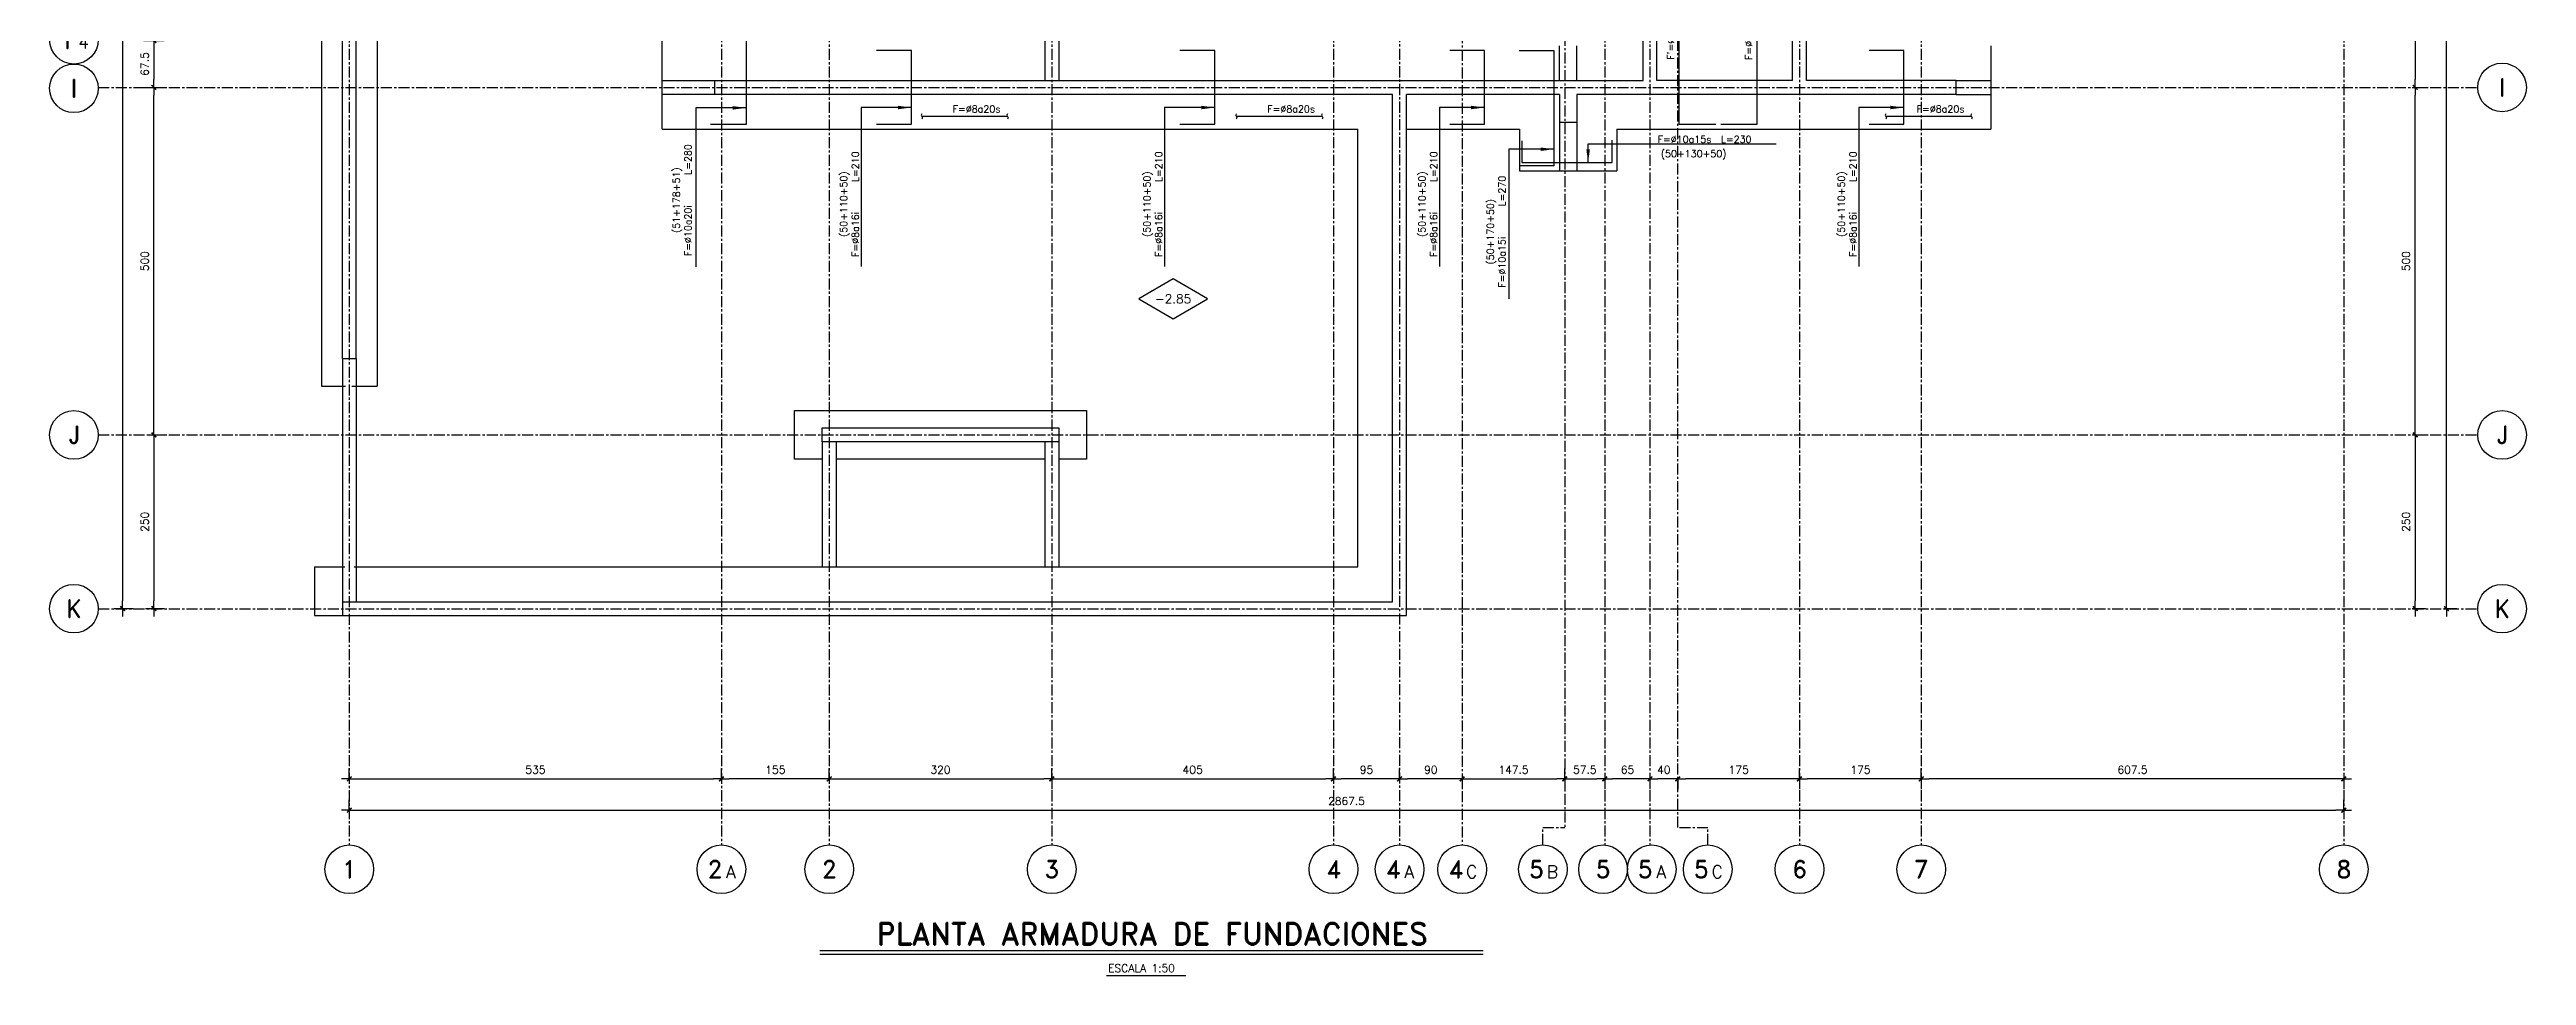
# Model space of a CAD drawing. Header units: millimetres. Extents: x -656631 to -653069, y 92820 to 96737.
# Drawn here: x -656631 to -653070, y 92820 to 94152 of the extents above; entities that cross this region are included whole.
import ezdxf
from ezdxf.enums import TextEntityAlignment as Align

# ---------------------------------------------------------------- set-up
doc = ezdxf.new("R2010")
doc.units = ezdxf.units.MM
doc.header["$LTSCALE"] = 0.5
doc.linetypes.add('CENTER', pattern=[50.8, 31.75, -6.35, 6.35, -6.35])
for name, color, linetype in [('A-LINEA 015', 6, 'Continuous'), ('CONTORNOS', 3, 'Continuous'), ('COTAS', 5, 'Continuous'), ('EJES', 1, 'CENTER'), ('fe', 7, 'Continuous'), ('FUNDACIONES', 3, 'Continuous'), ('MUROS', 3, 'Continuous'), ('NIVELES', 3, 'Continuous'), ('TEXTOS-SM', 3, 'Continuous'), ('TEXTOS1', 9, 'Continuous'), ('textos2', 2, 'Continuous'), ('VIGAS', 3, 'Continuous')]:
    doc.layers.add(name, color=color, linetype=linetype)
doc.styles.add('ROMAND', font='romand')
doc.styles.add('ROMANS', font='romans')
doc.styles.add('ROMANS0', font='romans.shx')
doc.styles.add('SIETE50', font='ROMAND.SHX', dxfattribs={"height": 31.5})
doc.dimstyles.new('ING-50', dxfattribs={"dimscale": 5, "dimtxt": 2.25, "dimasz": 2.25, "dimexe": 3, "dimexo": 0, "dimgap": 1.5, "dimtad": 1, "dimdec": 1, "dimzin": 12, "dimdsep": 46, "dimtxsty": 'ROMANS', "dimblk1": 'TICK1', "dimblk2": 'TICK1', "dimsah": 1, "dimcen": 0.09, "dimclrd": 2, "dimclre": 1, "dimclrt": 3, "dimadec": 1, "dimazin": 3, "dimtfac": 1, "dimtdec": 1, "dimtix": 1, "dimtmove": 2, "dimatfit": 3, "dimfxl": 3, "dimtolj": 1, "dimtzin": 12, "dimarcsym": 0})

# ---------------------------------------------------------------- blocks, each defined once
blk = doc.blocks.new('NIVEL')
at = {"layer": 'NIVELES', "color": 3, "linetype": 'Continuous'}
blk.add_lwpolyline([(-48.8, 12.3), (0.5, -16.4), (49.7, 12.3), (0.5, 41)], close=True, dxfattribs=at)
at = {"layer": 'NIVELES', "color": 3, "linetype": 'Continuous', "style": 'ROMANS'}
blk.add_attdef('%%P00.00', text='', height=12.7, dxfattribs=at).set_placement((0.4, 6), align=Align.CENTER)
blk = doc.blocks.new('EJE-1')
at = {"color": 3, "linetype": 'Continuous'}
blk.add_circle((0, 0), 35, dxfattribs=at)
at = {"color": 5, "linetype": 'Continuous', "style": 'ROMAND'}
blk.add_attdef('0', text='', height=25, dxfattribs=at).set_placement((0.2, 0), align=Align.MIDDLE)
blk = doc.blocks.new('eje-3')
at = {"color": 3, "linetype": 'Continuous'}
blk.add_circle((0, 0), 35, dxfattribs=at)
at = {"color": 5, "linetype": 'Continuous', "style": 'ROMAND'}
for height, p in [(25, (-9.2, 0)), (18, (13.7, -3.6))]:
    blk.add_attdef('0', text='', height=height, dxfattribs=at).set_placement(p, align=Align.MIDDLE)
blk = doc.blocks.new('TICK1')
at = {"color": 2}
for points in [[(0, 0), (-1, 0)], [(0, 0), (1, 0)]]:
    blk.add_lwpolyline(points, dxfattribs=at)
at = {"color": 2, "const_width": 0.2}
blk.add_lwpolyline([(-0.3, -0.3), (0.3, 0.3)], dxfattribs=at)
blk = doc.blocks.new('*D23')
at = {"layer": 'COTAS', "color": 1, "lineweight": -2}
for p, q in [((-653234, 94447.5), (-653214.5, 94447.5)), ((-653234, 94097.5), (-653214.5, 94097.5))]:
    blk.add_line(p, q, dxfattribs=at)
at = {"layer": 'COTAS', "color": 2, "lineweight": -2}
blk.add_line((-653229.5, 94436.2), (-653229.5, 94108.7), dxfattribs=at)
at = {"layer": 'Defpoints', "color": 0}
for p in [(-653234, 94447.5), (-653234, 94097.5), (-653229.5, 94097.5)]:
    blk.add_point(p, dxfattribs=at)
at = {"layer": 'COTAS', "color": 2, "lineweight": -2, "xscale": 11.25, "yscale": 11.25, "zscale": 11.25}
for p, rotation in [((-653229.5, 94447.5), 90), ((-653229.5, 94097.5), 270)]:
    blk.add_blockref('TICK1', p, dxfattribs=dict(at, rotation=rotation))
at = {"layer": 'COTAS', "color": 3, "insert": (-653242.7, 94272.5), "char_height": 11.25, "attachment_point": 5, "rotation": 90, "style": 'ROMANS'}
blk.add_mtext('\\A1;350', dxfattribs=at)
blk = doc.blocks.new('*D24')
at = {"layer": 'COTAS', "color": 1, "lineweight": -2}
for p, q in [((-653234, 94097.5), (-653214.5, 94097.5)), ((-653234, 93597.5), (-653214.5, 93597.5))]:
    blk.add_line(p, q, dxfattribs=at)
at = {"layer": 'COTAS', "color": 2, "lineweight": -2}
blk.add_line((-653229.5, 93608.7), (-653229.5, 94086.2), dxfattribs=at)
at = {"layer": 'Defpoints', "color": 0}
for p in [(-653234, 94097.5), (-653229.5, 94097.5), (-653234, 93597.5)]:
    blk.add_point(p, dxfattribs=at)
at = {"layer": 'COTAS', "color": 2, "lineweight": -2, "xscale": 11.25, "yscale": 11.25, "zscale": 11.25}
for p, rotation in [((-653229.5, 94097.5), 90), ((-653229.5, 93597.5), 270)]:
    blk.add_blockref('TICK1', p, dxfattribs=dict(at, rotation=rotation))
at = {"layer": 'COTAS', "color": 3, "insert": (-653242.7, 93847.5), "char_height": 11.25, "attachment_point": 5, "rotation": 90, "style": 'ROMANS'}
blk.add_mtext('\\A1;500', dxfattribs=at)
blk = doc.blocks.new('*D25')
at = {"layer": 'COTAS', "color": 1, "lineweight": -2}
for p, q in [((-653189, 96327.5), (-653169.5, 96327.5)), ((-653189, 93347.5), (-653169.5, 93347.5))]:
    blk.add_line(p, q, dxfattribs=at)
at = {"layer": 'COTAS', "color": 2, "lineweight": -2}
blk.add_line((-653184.5, 93358.7), (-653184.5, 96316.2), dxfattribs=at)
at = {"layer": 'Defpoints', "color": 0}
for p in [(-653189, 96327.5), (-653184.5, 96327.5), (-653189, 93347.5)]:
    blk.add_point(p, dxfattribs=at)
at = {"layer": 'COTAS', "color": 2, "lineweight": -2, "xscale": 11.25, "yscale": 11.25, "zscale": 11.25}
for p, rotation in [((-653184.5, 96327.5), 90), ((-653184.5, 93347.5), 270)]:
    blk.add_blockref('TICK1', p, dxfattribs=dict(at, rotation=rotation))
at = {"layer": 'COTAS', "color": 3, "insert": (-653197.7, 94837.5), "char_height": 11.25, "attachment_point": 5, "rotation": 90, "style": 'ROMANS'}
blk.add_mtext('\\A1;2980', dxfattribs=at)
blk = doc.blocks.new('*D26')
at = {"layer": 'COTAS', "color": 1, "lineweight": -2}
for p, q in [((-653234, 93597.5), (-653214.5, 93597.5)), ((-653234, 93347.5), (-653214.5, 93347.5))]:
    blk.add_line(p, q, dxfattribs=at)
at = {"layer": 'COTAS', "color": 2, "lineweight": -2}
blk.add_line((-653229.5, 93586.2), (-653229.5, 93358.7), dxfattribs=at)
at = {"layer": 'Defpoints', "color": 0}
for p in [(-653234, 93597.5), (-653234, 93347.5), (-653229.5, 93347.5)]:
    blk.add_point(p, dxfattribs=at)
at = {"layer": 'COTAS', "color": 2, "lineweight": -2, "xscale": 11.25, "yscale": 11.25, "zscale": 11.25}
for p, rotation in [((-653229.5, 93597.5), 90), ((-653229.5, 93347.5), 270)]:
    blk.add_blockref('TICK1', p, dxfattribs=dict(at, rotation=rotation))
at = {"layer": 'COTAS', "color": 3, "insert": (-653242.7, 93472.5), "char_height": 11.25, "attachment_point": 5, "rotation": 90, "style": 'ROMANS'}
blk.add_mtext('\\A1;250', dxfattribs=at)
blk = doc.blocks.new('*D27')
at = {"layer": 'COTAS', "color": 1, "lineweight": -2}
for p, q in [((-656199.7, 93102.5), (-656199.7, 93117.5)), ((-655664.7, 93102.5), (-655664.7, 93117.5))]:
    blk.add_line(p, q, dxfattribs=at)
at = {"layer": 'COTAS', "color": 2, "lineweight": -2}
blk.add_line((-656188.5, 93102.5), (-655676, 93102.5), dxfattribs=at)
at = {"layer": 'Defpoints', "color": 0}
for p in [(-656199.7, 93102.5), (-655664.7, 93102.5), (-655664.7, 93102.5)]:
    blk.add_point(p, dxfattribs=at)
at = {"layer": 'COTAS', "color": 2, "lineweight": -2, "xscale": 11.25, "yscale": 11.25, "zscale": 11.25, "rotation": 180}
blk.add_blockref('TICK1', (-656199.7, 93102.5), dxfattribs=at)
at = {"layer": 'COTAS', "color": 2, "lineweight": -2, "xscale": 11.25, "yscale": 11.25, "zscale": 11.25}
blk.add_blockref('TICK1', (-655664.7, 93102.5), dxfattribs=at)
at = {"layer": 'COTAS', "color": 3, "insert": (-655932.2, 93115.6), "char_height": 11.25, "attachment_point": 5, "style": 'ROMANS'}
blk.add_mtext('\\A1;535', dxfattribs=at)
blk = doc.blocks.new('*D28')
at = {"layer": 'COTAS', "color": 1, "lineweight": -2}
for p, q in [((-655664.7, 93102.5), (-655664.7, 93117.5)), ((-655509.7, 93102.5), (-655509.7, 93117.5))]:
    blk.add_line(p, q, dxfattribs=at)
at = {"layer": 'COTAS', "color": 2, "lineweight": -2}
blk.add_line((-655521, 93102.5), (-655653.5, 93102.5), dxfattribs=at)
at = {"layer": 'Defpoints', "color": 0}
for p in [(-655664.7, 93102.5), (-655664.7, 93102.5), (-655509.7, 93102.5)]:
    blk.add_point(p, dxfattribs=at)
at = {"layer": 'COTAS', "color": 2, "lineweight": -2, "xscale": 11.25, "yscale": 11.25, "zscale": 11.25, "rotation": 180}
blk.add_blockref('TICK1', (-655664.7, 93102.5), dxfattribs=at)
at = {"layer": 'COTAS', "color": 2, "lineweight": -2, "xscale": 11.25, "yscale": 11.25, "zscale": 11.25}
blk.add_blockref('TICK1', (-655509.7, 93102.5), dxfattribs=at)
at = {"layer": 'COTAS', "color": 3, "insert": (-655587.2, 93115.6), "char_height": 11.25, "attachment_point": 5, "style": 'ROMANS'}
blk.add_mtext('\\A1;155', dxfattribs=at)
blk = doc.blocks.new('*D29')
at = {"layer": 'COTAS', "color": 1, "lineweight": -2}
for p, q in [((-655189.7, 93102.5), (-655189.7, 93117.5)), ((-654784.7, 93102.5), (-654784.7, 93117.5))]:
    blk.add_line(p, q, dxfattribs=at)
at = {"layer": 'COTAS', "color": 2, "lineweight": -2}
blk.add_line((-655178.5, 93102.5), (-654796, 93102.5), dxfattribs=at)
at = {"layer": 'Defpoints', "color": 0}
for p in [(-655189.7, 93102.5), (-654784.7, 93102.5), (-654784.7, 93102.5)]:
    blk.add_point(p, dxfattribs=at)
at = {"layer": 'COTAS', "color": 2, "lineweight": -2, "xscale": 11.25, "yscale": 11.25, "zscale": 11.25, "rotation": 180}
blk.add_blockref('TICK1', (-655189.7, 93102.5), dxfattribs=at)
at = {"layer": 'COTAS', "color": 2, "lineweight": -2, "xscale": 11.25, "yscale": 11.25, "zscale": 11.25}
blk.add_blockref('TICK1', (-654784.7, 93102.5), dxfattribs=at)
at = {"layer": 'COTAS', "color": 3, "insert": (-654987.2, 93115.6), "char_height": 11.25, "attachment_point": 5, "style": 'ROMANS'}
blk.add_mtext('\\A1;405', dxfattribs=at)
blk = doc.blocks.new('*D30')
at = {"layer": 'COTAS', "color": 1, "lineweight": -2}
for p, q in [((-654784.7, 93102.5), (-654784.7, 93117.5)), ((-654689.7, 93102.5), (-654689.7, 93117.5))]:
    blk.add_line(p, q, dxfattribs=at)
at = {"layer": 'COTAS', "color": 2, "lineweight": -2}
blk.add_line((-654701, 93102.5), (-654773.5, 93102.5), dxfattribs=at)
at = {"layer": 'Defpoints', "color": 0}
for p in [(-654784.7, 93102.5), (-654784.7, 93102.5), (-654689.7, 93102.5)]:
    blk.add_point(p, dxfattribs=at)
at = {"layer": 'COTAS', "color": 2, "lineweight": -2, "xscale": 11.25, "yscale": 11.25, "zscale": 11.25, "rotation": 180}
blk.add_blockref('TICK1', (-654784.7, 93102.5), dxfattribs=at)
at = {"layer": 'COTAS', "color": 2, "lineweight": -2, "xscale": 11.25, "yscale": 11.25, "zscale": 11.25}
blk.add_blockref('TICK1', (-654689.7, 93102.5), dxfattribs=at)
at = {"layer": 'COTAS', "color": 3, "insert": (-654737.2, 93115.6), "char_height": 11.25, "attachment_point": 5, "style": 'ROMANS'}
blk.add_mtext('\\A1;95', dxfattribs=at)
blk = doc.blocks.new('*D31')
at = {"layer": 'COTAS', "color": 1, "lineweight": -2}
for p, q in [((-654452.2, 93102.5), (-654452.2, 93087.5)), ((-654394.7, 93102.5), (-654394.7, 93087.5))]:
    blk.add_line(p, q, dxfattribs=at)
at = {"layer": 'COTAS', "color": 2, "lineweight": -2}
blk.add_line((-654441, 93102.5), (-654406, 93102.5), dxfattribs=at)
at = {"layer": 'Defpoints', "color": 0}
for p in [(-654452.2, 93102.5), (-654394.7, 93102.5), (-654394.7, 93102.5)]:
    blk.add_point(p, dxfattribs=at)
at = {"layer": 'COTAS', "color": 2, "lineweight": -2, "xscale": 11.25, "yscale": 11.25, "zscale": 11.25, "rotation": 180}
blk.add_blockref('TICK1', (-654452.2, 93102.5), dxfattribs=at)
at = {"layer": 'COTAS', "color": 2, "lineweight": -2, "xscale": 11.25, "yscale": 11.25, "zscale": 11.25}
blk.add_blockref('TICK1', (-654394.7, 93102.5), dxfattribs=at)
at = {"layer": 'COTAS', "color": 3, "insert": (-654423.5, 93115.6), "char_height": 11.25, "attachment_point": 5, "style": 'ROMANS'}
blk.add_mtext('\\A1;57.5', dxfattribs=at)
blk = doc.blocks.new('*D32')
at = {"layer": 'COTAS', "color": 1, "lineweight": -2}
for p, q in [((-654394.7, 93102.5), (-654394.7, 93087.5)), ((-654329.7, 93102.5), (-654329.7, 93087.5))]:
    blk.add_line(p, q, dxfattribs=at)
at = {"layer": 'COTAS', "color": 2, "lineweight": -2}
blk.add_line((-654341, 93102.5), (-654383.5, 93102.5), dxfattribs=at)
at = {"layer": 'Defpoints', "color": 0}
for p in [(-654394.7, 93102.5), (-654394.7, 93102.5), (-654329.7, 93102.5)]:
    blk.add_point(p, dxfattribs=at)
at = {"layer": 'COTAS', "color": 2, "lineweight": -2, "xscale": 11.25, "yscale": 11.25, "zscale": 11.25, "rotation": 180}
blk.add_blockref('TICK1', (-654394.7, 93102.5), dxfattribs=at)
at = {"layer": 'COTAS', "color": 2, "lineweight": -2, "xscale": 11.25, "yscale": 11.25, "zscale": 11.25}
blk.add_blockref('TICK1', (-654329.7, 93102.5), dxfattribs=at)
at = {"layer": 'COTAS', "color": 3, "insert": (-654362.2, 93115.6), "char_height": 11.25, "attachment_point": 5, "style": 'ROMANS'}
blk.add_mtext('\\A1;65', dxfattribs=at)
blk = doc.blocks.new('*D33')
at = {"layer": 'COTAS', "color": 1, "lineweight": -2}
for p, q in [((-654114.7, 93102.5), (-654114.7, 93117.5)), ((-653939.7, 93102.5), (-653939.7, 93087.5))]:
    blk.add_line(p, q, dxfattribs=at)
at = {"layer": 'COTAS', "color": 2, "lineweight": -2}
blk.add_line((-653951, 93102.5), (-654103.5, 93102.5), dxfattribs=at)
at = {"layer": 'Defpoints', "color": 0}
for p in [(-654114.7, 93102.5), (-654114.7, 93102.5), (-653939.7, 93102.5)]:
    blk.add_point(p, dxfattribs=at)
at = {"layer": 'COTAS', "color": 2, "lineweight": -2, "xscale": 11.25, "yscale": 11.25, "zscale": 11.25, "rotation": 180}
blk.add_blockref('TICK1', (-654114.7, 93102.5), dxfattribs=at)
at = {"layer": 'COTAS', "color": 2, "lineweight": -2, "xscale": 11.25, "yscale": 11.25, "zscale": 11.25}
blk.add_blockref('TICK1', (-653939.7, 93102.5), dxfattribs=at)
at = {"layer": 'COTAS', "color": 3, "insert": (-654027.2, 93115.6), "char_height": 11.25, "attachment_point": 5, "style": 'ROMANS'}
blk.add_mtext('\\A1;175', dxfattribs=at)
blk = doc.blocks.new('*D34')
at = {"layer": 'COTAS', "color": 1, "lineweight": -2}
for p, q in [((-656199.7, 93057.5), (-656199.7, 93072.5)), ((-653332.2, 93057.5), (-653332.2, 93072.5))]:
    blk.add_line(p, q, dxfattribs=at)
at = {"layer": 'COTAS', "color": 2, "lineweight": -2}
blk.add_line((-656188.5, 93057.5), (-653343.5, 93057.5), dxfattribs=at)
at = {"layer": 'Defpoints', "color": 0}
for p in [(-656199.7, 93057.5), (-653332.2, 93057.5), (-653332.2, 93057.5)]:
    blk.add_point(p, dxfattribs=at)
at = {"layer": 'COTAS', "color": 2, "lineweight": -2, "xscale": 11.25, "yscale": 11.25, "zscale": 11.25, "rotation": 180}
blk.add_blockref('TICK1', (-656199.7, 93057.5), dxfattribs=at)
at = {"layer": 'COTAS', "color": 2, "lineweight": -2, "xscale": 11.25, "yscale": 11.25, "zscale": 11.25}
blk.add_blockref('TICK1', (-653332.2, 93057.5), dxfattribs=at)
at = {"layer": 'COTAS', "color": 3, "insert": (-654766, 93070.6), "char_height": 11.25, "attachment_point": 5, "style": 'ROMANS'}
blk.add_mtext('\\A1;2867.5', dxfattribs=at)
blk = doc.blocks.new('*D46')
at = {"layer": 'COTAS', "color": 1, "lineweight": -2}
for p, q in [((-656495.4, 94165), (-656465.7, 94165)), ((-656496.4, 94097.5), (-656465.7, 94097.5))]:
    blk.add_line(p, q, dxfattribs=at)
at = {"layer": 'COTAS', "color": 2, "lineweight": -2}
blk.add_line((-656480.7, 94153.7), (-656480.7, 94108.7), dxfattribs=at)
at = {"layer": 'Defpoints', "color": 0}
for p in [(-656495.4, 94165), (-656496.4, 94097.5), (-656480.7, 94097.5)]:
    blk.add_point(p, dxfattribs=at)
at = {"layer": 'COTAS', "color": 2, "lineweight": -2, "xscale": 11.25, "yscale": 11.25, "zscale": 11.25}
for p, rotation in [((-656480.7, 94165), 90), ((-656480.7, 94097.5), 270)]:
    blk.add_blockref('TICK1', p, dxfattribs=dict(at, rotation=rotation))
at = {"layer": 'COTAS', "color": 3, "insert": (-656493.8, 94131.2), "char_height": 11.25, "attachment_point": 5, "rotation": 90, "style": 'ROMANS'}
blk.add_mtext('\\A1;67.5', dxfattribs=at)
blk = doc.blocks.new('*D47')
at = {"layer": 'COTAS', "color": 1, "lineweight": -2}
for p, q in [((-656496.4, 94097.5), (-656465.7, 94097.5)), ((-656488.7, 93597.5), (-656465.7, 93597.5))]:
    blk.add_line(p, q, dxfattribs=at)
at = {"layer": 'COTAS', "color": 2, "lineweight": -2}
blk.add_line((-656480.7, 93608.7), (-656480.7, 94086.2), dxfattribs=at)
at = {"layer": 'Defpoints', "color": 0}
for p in [(-656496.4, 94097.5), (-656480.7, 94097.5), (-656488.7, 93597.5)]:
    blk.add_point(p, dxfattribs=at)
at = {"layer": 'COTAS', "color": 2, "lineweight": -2, "xscale": 11.25, "yscale": 11.25, "zscale": 11.25}
for p, rotation in [((-656480.7, 94097.5), 90), ((-656480.7, 93597.5), 270)]:
    blk.add_blockref('TICK1', p, dxfattribs=dict(at, rotation=rotation))
at = {"layer": 'COTAS', "color": 3, "insert": (-656493.8, 93847.5), "char_height": 11.25, "attachment_point": 5, "rotation": 90, "style": 'ROMANS'}
blk.add_mtext('\\A1;500', dxfattribs=at)
blk = doc.blocks.new('*D48')
at = {"layer": 'COTAS', "color": 1, "lineweight": -2}
for p, q in [((-656488.7, 93597.5), (-656465.7, 93597.5)), ((-656492.6, 93347.5), (-656465.7, 93347.5))]:
    blk.add_line(p, q, dxfattribs=at)
at = {"layer": 'COTAS', "color": 2, "lineweight": -2}
blk.add_line((-656480.7, 93586.2), (-656480.7, 93358.7), dxfattribs=at)
at = {"layer": 'Defpoints', "color": 0}
for p in [(-656488.7, 93597.5), (-656492.6, 93347.5), (-656480.7, 93347.5)]:
    blk.add_point(p, dxfattribs=at)
at = {"layer": 'COTAS', "color": 2, "lineweight": -2, "xscale": 11.25, "yscale": 11.25, "zscale": 11.25}
for p, rotation in [((-656480.7, 93597.5), 90), ((-656480.7, 93347.5), 270)]:
    blk.add_blockref('TICK1', p, dxfattribs=dict(at, rotation=rotation))
at = {"layer": 'COTAS', "color": 3, "insert": (-656493.8, 93472.5), "char_height": 11.25, "attachment_point": 5, "rotation": 90, "style": 'ROMANS'}
blk.add_mtext('\\A1;250', dxfattribs=at)
blk = doc.blocks.new('*D49')
at = {"layer": 'COTAS', "color": 1, "lineweight": -2}
for p, q in [((-656525, 96327.5), (-656540.7, 96327.5)), ((-656537.6, 93347.5), (-656510.7, 93347.5))]:
    blk.add_line(p, q, dxfattribs=at)
at = {"layer": 'COTAS', "color": 2, "lineweight": -2}
blk.add_line((-656525.7, 96316.2), (-656525.7, 93358.7), dxfattribs=at)
at = {"layer": 'Defpoints', "color": 0}
for p in [(-656525, 96327.5), (-656537.6, 93347.5), (-656525.7, 93347.5)]:
    blk.add_point(p, dxfattribs=at)
at = {"layer": 'COTAS', "color": 2, "lineweight": -2, "xscale": 11.25, "yscale": 11.25, "zscale": 11.25}
for p, rotation in [((-656525.7, 96327.5), 90), ((-656525.7, 93347.5), 270)]:
    blk.add_blockref('TICK1', p, dxfattribs=dict(at, rotation=rotation))
at = {"layer": 'COTAS', "color": 3, "insert": (-656538.8, 94837.5), "char_height": 11.25, "attachment_point": 5, "rotation": 90, "style": 'ROMANS'}
blk.add_mtext('\\A1;2980', dxfattribs=at)
blk = doc.blocks.new('*D50')
at = {"layer": 'COTAS', "color": 1, "lineweight": -2}
for p, q in [((-654329.7, 93102.5), (-654329.7, 93087.5)), ((-654289.7, 93102.5), (-654289.7, 93087.5))]:
    blk.add_line(p, q, dxfattribs=at)
at = {"layer": 'COTAS', "color": 2, "lineweight": -2}
blk.add_line((-654301, 93102.5), (-654318.5, 93102.5), dxfattribs=at)
at = {"layer": 'Defpoints', "color": 0}
for p in [(-654329.7, 93102.5), (-654329.7, 93102.5), (-654289.7, 93102.5)]:
    blk.add_point(p, dxfattribs=at)
at = {"layer": 'COTAS', "color": 2, "lineweight": -2, "xscale": 11.25, "yscale": 11.25, "zscale": 11.25, "rotation": 180}
blk.add_blockref('TICK1', (-654329.7, 93102.5), dxfattribs=at)
at = {"layer": 'COTAS', "color": 2, "lineweight": -2, "xscale": 11.25, "yscale": 11.25, "zscale": 11.25}
blk.add_blockref('TICK1', (-654289.7, 93102.5), dxfattribs=at)
at = {"layer": 'COTAS', "color": 3, "insert": (-654309.7, 93115.6), "char_height": 11.25, "attachment_point": 5, "style": 'ROMANS'}
blk.add_mtext('\\A1;40', dxfattribs=at)
blk = doc.blocks.new('*D53')
at = {"layer": 'COTAS', "color": 1, "lineweight": -2}
for p, q in [((-654599.7, 93102.5), (-654599.7, 93087.5)), ((-654452.2, 93102.5), (-654452.2, 93117.5))]:
    blk.add_line(p, q, dxfattribs=at)
at = {"layer": 'COTAS', "color": 2, "lineweight": -2}
blk.add_line((-654588.5, 93102.5), (-654463.5, 93102.5), dxfattribs=at)
at = {"layer": 'Defpoints', "color": 0}
for p in [(-654599.7, 93102.5), (-654452.2, 93102.5), (-654452.2, 93102.5)]:
    blk.add_point(p, dxfattribs=at)
at = {"layer": 'COTAS', "color": 2, "lineweight": -2, "xscale": 11.25, "yscale": 11.25, "zscale": 11.25, "rotation": 180}
blk.add_blockref('TICK1', (-654599.7, 93102.5), dxfattribs=at)
at = {"layer": 'COTAS', "color": 2, "lineweight": -2, "xscale": 11.25, "yscale": 11.25, "zscale": 11.25}
blk.add_blockref('TICK1', (-654452.2, 93102.5), dxfattribs=at)
at = {"layer": 'COTAS', "color": 3, "insert": (-654526, 93115.6), "char_height": 11.25, "attachment_point": 5, "style": 'ROMANS'}
blk.add_mtext('\\A1;147.5', dxfattribs=at)
blk = doc.blocks.new('*D55')
at = {"layer": 'COTAS', "color": 1, "lineweight": -2}
for p, q in [((-655509.7, 93102.5), (-655509.7, 93117.5)), ((-655189.7, 93102.5), (-655189.7, 93087.5))]:
    blk.add_line(p, q, dxfattribs=at)
at = {"layer": 'COTAS', "color": 2, "lineweight": -2}
blk.add_line((-655498.5, 93102.5), (-655201, 93102.5), dxfattribs=at)
at = {"layer": 'Defpoints', "color": 0}
for p in [(-655509.7, 93102.5), (-655189.7, 93102.5), (-655189.7, 93102.5)]:
    blk.add_point(p, dxfattribs=at)
at = {"layer": 'COTAS', "color": 2, "lineweight": -2, "xscale": 11.25, "yscale": 11.25, "zscale": 11.25, "rotation": 180}
blk.add_blockref('TICK1', (-655509.7, 93102.5), dxfattribs=at)
at = {"layer": 'COTAS', "color": 2, "lineweight": -2, "xscale": 11.25, "yscale": 11.25, "zscale": 11.25}
blk.add_blockref('TICK1', (-655189.7, 93102.5), dxfattribs=at)
at = {"layer": 'COTAS', "color": 3, "insert": (-655349.7, 93115.6), "char_height": 11.25, "attachment_point": 5, "style": 'ROMANS'}
blk.add_mtext('\\A1;320', dxfattribs=at)
blk = doc.blocks.new('*D57')
at = {"layer": 'COTAS', "color": 1, "lineweight": -2}
for p, q in [((-654689.7, 93102.5), (-654689.7, 93117.5)), ((-654599.7, 93102.5), (-654599.7, 93087.5))]:
    blk.add_line(p, q, dxfattribs=at)
at = {"layer": 'COTAS', "color": 2, "lineweight": -2}
blk.add_line((-654611, 93102.5), (-654678.5, 93102.5), dxfattribs=at)
at = {"layer": 'Defpoints', "color": 0}
for p in [(-654689.7, 93102.5), (-654689.7, 93102.5), (-654599.7, 93102.5)]:
    blk.add_point(p, dxfattribs=at)
at = {"layer": 'COTAS', "color": 2, "lineweight": -2, "xscale": 11.25, "yscale": 11.25, "zscale": 11.25, "rotation": 180}
blk.add_blockref('TICK1', (-654689.7, 93102.5), dxfattribs=at)
at = {"layer": 'COTAS', "color": 2, "lineweight": -2, "xscale": 11.25, "yscale": 11.25, "zscale": 11.25}
blk.add_blockref('TICK1', (-654599.7, 93102.5), dxfattribs=at)
at = {"layer": 'COTAS', "color": 3, "insert": (-654644.7, 93115.6), "char_height": 11.25, "attachment_point": 5, "style": 'ROMANS'}
blk.add_mtext('\\A1;90', dxfattribs=at)
blk = doc.blocks.new('*D60')
at = {"layer": 'COTAS', "color": 1, "lineweight": -2}
for p, q in [((-654289.7, 93102.5), (-654289.7, 93087.5)), ((-654114.7, 93102.5), (-654114.7, 93087.5))]:
    blk.add_line(p, q, dxfattribs=at)
at = {"layer": 'COTAS', "color": 2, "lineweight": -2}
blk.add_line((-654126, 93102.5), (-654278.5, 93102.5), dxfattribs=at)
at = {"layer": 'Defpoints', "color": 0}
for p in [(-654289.7, 93102.5), (-654289.7, 93102.5), (-654114.7, 93102.5)]:
    blk.add_point(p, dxfattribs=at)
at = {"layer": 'COTAS', "color": 2, "lineweight": -2, "xscale": 11.25, "yscale": 11.25, "zscale": 11.25, "rotation": 180}
blk.add_blockref('TICK1', (-654289.7, 93102.5), dxfattribs=at)
at = {"layer": 'COTAS', "color": 2, "lineweight": -2, "xscale": 11.25, "yscale": 11.25, "zscale": 11.25}
blk.add_blockref('TICK1', (-654114.7, 93102.5), dxfattribs=at)
at = {"layer": 'COTAS', "color": 3, "insert": (-654202.2, 93115.6), "char_height": 11.25, "attachment_point": 5, "style": 'ROMANS'}
blk.add_mtext('\\A1;175', dxfattribs=at)
blk = doc.blocks.new('FLECHA')
at = {"color": 2}
blk.add_lwpolyline([(0, 0, 0, 5, 0), (19.2, 0, 5, 5, 0)], format="xyseb", dxfattribs=at)
blk = doc.blocks.new('*D65')
at = {"layer": 'COTAS', "color": 1, "lineweight": -2}
for p, q in [((-653939.7, 93102.5), (-653939.7, 93117.5)), ((-653332.2, 93102.5), (-653332.2, 93087.5))]:
    blk.add_line(p, q, dxfattribs=at)
at = {"layer": 'COTAS', "color": 2, "lineweight": -2}
blk.add_line((-653343.5, 93102.5), (-653928.5, 93102.5), dxfattribs=at)
at = {"layer": 'Defpoints', "color": 0}
for p in [(-653939.7, 93102.5), (-653939.7, 93102.5), (-653332.2, 93102.5)]:
    blk.add_point(p, dxfattribs=at)
at = {"layer": 'COTAS', "color": 2, "lineweight": -2, "xscale": 11.25, "yscale": 11.25, "zscale": 11.25, "rotation": 180}
blk.add_blockref('TICK1', (-653939.7, 93102.5), dxfattribs=at)
at = {"layer": 'COTAS', "color": 2, "lineweight": -2, "xscale": 11.25, "yscale": 11.25, "zscale": 11.25}
blk.add_blockref('TICK1', (-653332.2, 93102.5), dxfattribs=at)
at = {"layer": 'COTAS', "color": 3, "insert": (-653636, 93115.6), "char_height": 11.25, "attachment_point": 5, "style": 'ROMANS'}
blk.add_mtext('\\A1;607.5', dxfattribs=at)

msp = doc.modelspace()

# ---------------------------------------------------------------- linework, layer by layer
at = {"layer": 'CONTORNOS', "color": 2}
for p, q in [((-655376.57, 94059.35), (-655377.5, 94057.49)), ((-655377.5, 94057.49), (-655375.65, 94053.77)), ((-655375.65, 94053.77), (-655376.57, 94051.92)), ((-655253.34, 94059.35), (-655254.27, 94057.49)), ((-655254.27, 94057.49), (-655252.41, 94053.77)), ((-655252.41, 94053.77), (-655253.34, 94051.92)), ((-654924.41, 94059.35), (-654925.34, 94057.49)), ((-654925.34, 94057.49), (-654923.48, 94053.77)), ((-654923.48, 94053.77), (-654924.41, 94051.92)), ((-654801.17, 94059.35), (-654802.1, 94057.49)), ((-654802.1, 94057.49), (-654800.25, 94053.77)), ((-654800.25, 94053.77), (-654801.17, 94051.92)), ((-653990.6, 94059.35), (-653991.52, 94057.49)), ((-653991.52, 94057.49), (-653989.67, 94053.77)), ((-653989.67, 94053.77), (-653990.6, 94051.92)), ((-653867.36, 94059.35), (-653868.29, 94057.49)), ((-653868.29, 94057.49), (-653866.43, 94053.77)), ((-653866.43, 94053.77), (-653867.36, 94051.92))]:
    msp.add_line(p, q, dxfattribs=at)
at = {"layer": 'EJES'}
for p, q in [((-656199.71, 96667.45), (-656199.71, 93007.45)), ((-655664.71, 96667.46), (-655664.71, 93007.45)), ((-655509.71, 96667.46), (-655509.71, 93007.45)), ((-655189.71, 96667.45), (-655189.71, 93007.45)), ((-654784.71, 96667.45), (-654784.71, 93007.45)), ((-654394.71, 96667.45), (-654394.71, 93007.45)), ((-654329.71, 96667.45), (-654329.71, 93007.45)), ((-654114.71, 96667.45), (-654114.71, 93007.45)), ((-653939.71, 96667.45), (-653939.71, 93007.45)), ((-653332.21, 96667.45), (-653332.21, 93007.45)), ((-654689.71, 96642.45), (-654689.71, 93007.45)), ((-654599.71, 95193.03), (-654599.71, 93007.45)), ((-654289.71, 93032.45), (-654289.71, 94918.37)), ((-654452.21, 94173.16), (-654452.21, 93032.45)), ((-656560.7, 94097.45), (-653139.54, 94097.45)), ((-656560.7, 93597.45), (-653139.54, 93597.45)), ((-656560.7, 93347.45), (-653139.54, 93347.45)), ((-654483.65, 93007.45), (-654483.65, 93032.45)), ((-654483.65, 93032.45), (-654452.21, 93032.45)), ((-654287.21, 93032.45), (-654246.63, 93032.45)), ((-654246.63, 93007.45), (-654246.63, 93032.45))]:
    msp.add_line(p, q, dxfattribs=at)
at = {"layer": 'fe'}
for p, q in [((-655253.34, 94055.63), (-655376.57, 94055.63)), ((-654801.17, 94055.63), (-654924.41, 94055.63)), ((-653867.36, 94055.63), (-653990.6, 94055.63))]:
    msp.add_line(p, q, dxfattribs=at)
at = {"layer": 'fe', "ltscale": 0.5}
for p, q in [((-654513.77, 94020.86), (-654513.77, 93989.39)), ((-654384.29, 93989.39), (-654384.29, 94021.73)), ((-654513.77, 93989.39), (-654384.29, 93989.39))]:
    msp.add_line(p, q, dxfattribs=at)
for points in [[(-654236.2, 94555.45), (-654288.2, 94555.45), (-654288.2, 94044.45), (-654235.2, 94044.45)], [(-654227.69, 94044.45), (-654175.69, 94044.45), (-654175.69, 94555.45), (-654228.69, 94555.45)], [(-655680.23, 94217.95), (-655629.23, 94217.95), (-655629.23, 94043.95), (-655680.23, 94043.95)], [(-655441.66, 94044.45), (-655391.66, 94044.45), (-655391.66, 94150.45), (-655441.66, 94150.45)], [(-655005.45, 94044.45), (-654955.45, 94044.45), (-654955.45, 94150.45), (-655005.45, 94150.45)], [(-654617.67, 94044.45), (-654567.67, 94044.45), (-654567.67, 94150.45), (-654617.67, 94150.45)], [(-654517.85, 94150.45), (-654467.85, 94150.45), (-654467.85, 93984.45), (-654517.85, 93984.45)], [(-654014.71, 94044.45), (-653964.71, 94044.45), (-653964.71, 94150.45), (-654014.71, 94150.45)]]:
    msp.add_lwpolyline(points, dxfattribs=at)
at = {"layer": 'FUNDACIONES', "ltscale": 0.15}
for p, q in [((-656239.71, 94367.45), (-656239.71, 93667.45)), ((-656159.71, 94367.45), (-656159.71, 93667.45)), ((-655749.71, 94037.45), (-655749.71, 94224.95)), ((-653839.71, 94157.45), (-653839.71, 94037.45)), ((-655749.71, 94037.45), (-654749.71, 94037.45)), ((-654749.71, 93407.45), (-654749.71, 94037.45)), ((-654679.71, 94037.45), (-654517.21, 94037.45)), ((-654517.21, 94037.45), (-654517.21, 93977.45)), ((-654377.21, 94037.45), (-653839.71, 94037.45)), ((-654377.21, 94037.45), (-654377.21, 93977.45)), ((-654517.21, 93977.45), (-654377.21, 93977.45)), ((-656239.71, 93667.45), (-656205.36, 93667.45)), ((-656196.07, 93667.45), (-656159.71, 93667.45)), ((-656249.71, 93407.45), (-656206.27, 93407.45)), ((-656249.71, 93407.45), (-656249.71, 93337.45)), ((-656192.85, 93407.45), (-654749.71, 93407.45)), ((-656249.71, 93337.45), (-656088.38, 93337.45))]:
    msp.add_line(p, q, dxfattribs=at)
for points in [[(-655519.71, 93562.45), (-655559.71, 93562.45), (-655559.71, 93632.45), (-655139.71, 93632.45), (-655139.71, 93562.45), (-655179.71, 93562.45)], [(-655199.71, 93562.45), (-655499.71, 93562.45)]]:
    msp.add_lwpolyline(points, dxfattribs=at)
at = {"layer": 'MUROS', "ltscale": 0.15}
for p, q in [((-656189.71, 93707.45), (-656189.71, 94844.95)), ((-656209.71, 93707.45), (-656209.71, 94437.45)), ((-654699.71, 93357.45), (-654699.71, 94087.45)), ((-654679.71, 93337.45), (-654679.71, 94087.45)), ((-656209.71, 93707.45), (-656189.71, 93707.45)), ((-656209.71, 93357.45), (-654699.71, 93357.45)), ((-656209.71, 93337.45), (-654679.71, 93337.45))]:
    msp.add_line(p, q, dxfattribs=at)
at = {"layer": 'MUROS'}
for p, q in [((-654339.71, 94107.45), (-654339.71, 94437.45)), ((-654319.71, 94107.45), (-654319.71, 94437.45)), ((-654124.71, 94107.45), (-654124.71, 94437.45)), ((-654104.71, 94107.45), (-654104.71, 94437.45)), ((-655674.71, 94107.45), (-654339.71, 94107.45)), ((-655674.71, 94107.45), (-655674.71, 94087.45)), ((-654699.71, 94087.45), (-655674.71, 94087.45)), ((-654459.71, 94087.45), (-654679.71, 94087.45)), ((-653889.71, 94087.45), (-654434.71, 94087.45)), ((-654434.71, 94087.45), (-654434.71, 94047.45)), ((-654124.71, 94107.45), (-654319.71, 94107.45)), ((-653889.71, 94107.45), (-654104.71, 94107.45)), ((-653889.71, 94087.45), (-653889.71, 94107.45))]:
    msp.add_line(p, q, dxfattribs=at)
at = {"layer": 'MUROS', "ltscale": 0.5}
for p, q in [((-654459.71, 94087.45), (-654459.71, 94047.45)), ((-654459.71, 94047.45), (-654434.71, 94047.45)), ((-656209.71, 93357.45), (-656209.71, 93337.45))]:
    msp.add_line(p, q, dxfattribs=at)
msp.add_lwpolyline([(-655519.71, 93607.45), (-655179.71, 93607.45), (-655179.71, 93587.45), (-655519.71, 93587.45)], close=True, dxfattribs=at)
at = {"layer": 'TEXTOS1', "color": 1, "ltscale": 0.5}
for p, q in [((-655629.23, 94068.09), (-655701.38, 94068.09)), ((-655701.38, 94068.09), (-655701.38, 93839.51)), ((-655391.66, 94068.59), (-655463.82, 94068.59)), ((-655463.82, 94068.59), (-655463.82, 93840.01)), ((-654955.45, 94068.59), (-655027.6, 94068.59)), ((-655027.6, 94068.59), (-655027.6, 93840.01)), ((-654567.67, 94068.59), (-654632.32, 94068.59)), ((-654632.32, 94068.59), (-654632.32, 93840.01)), ((-653964.71, 94068.59), (-654029.37, 94068.59)), ((-654029.37, 94068.59), (-654029.37, 93840.01)), ((-654418.61, 94016.1), (-654148.19, 94016.1)), ((-654418.6, 93989.08), (-654418.6, 94016.18)), ((-654467.85, 94008.59), (-654532.5, 94008.59)), ((-654532.5, 94008.59), (-654532.5, 93793.51))]:
    msp.add_line(p, q, dxfattribs=at)
at = {"layer": 'textos2', "color": 6}
for p, q in [((-655523.05, 92855.35), (-654569.32, 92855.35)), ((-655523.05, 92850.35), (-654569.32, 92850.35))]:
    msp.add_line(p, q, dxfattribs=at)
at = {"layer": 'textos2', "color": 3}
msp.add_line((-655111.23, 92819.59), (-654997.13, 92819.59), dxfattribs=at)
at = {"layer": 'VIGAS', "ltscale": 0.5}
for p, q in [((-655199.71, 94192.45), (-655199.71, 94107.45)), ((-655179.71, 94192.45), (-655179.71, 94107.45)), ((-654459.71, 94107.45), (-654459.71, 94157.45)), ((-654434.71, 94107.45), (-654434.71, 94157.45)), ((-655749.71, 94107.45), (-655674.71, 94107.45)), ((-655674.71, 94087.45), (-655749.71, 94087.45)), ((-653889.71, 94107.45), (-653839.71, 94107.45)), ((-653889.71, 94087.45), (-653839.71, 94087.45)), ((-654459.71, 94047.45), (-654459.71, 93977.45)), ((-654434.71, 94047.45), (-654434.71, 93977.45)), ((-656209.71, 93707.45), (-656209.71, 93357.45)), ((-656189.71, 93707.45), (-656189.71, 93357.45)), ((-655519.71, 93587.45), (-655519.71, 93407.45)), ((-655499.71, 93587.45), (-655499.71, 93407.45)), ((-655199.71, 93587.45), (-655199.71, 93407.45)), ((-655179.71, 93587.45), (-655179.71, 93407.45))]:
    msp.add_line(p, q, dxfattribs=at)

# ---------------------------------------------------------------- block references
at = {"layer": 'A-LINEA 015', "ltscale": 0.5}
ref = msp.add_blockref('eje-3', (-656595.64, 94166.2), dxfattribs=at)
ref.add_attrib('0', 'I', dxfattribs={"layer": '0', "color": 5, "linetype": 'Continuous', "height": 25, "style": 'ROMAND'}).set_placement((-656604.84, 94166.2), align=Align.MIDDLE)
ref.add_attrib('0', '4', dxfattribs={"layer": '0', "color": 5, "linetype": 'Continuous', "height": 18, "style": 'ROMAND'}).set_placement((-656581.96, 94162.62), align=Align.MIDDLE)
for p, values in [((-656595.7, 94096.2), {'0': 'I'}), ((-653104.54, 94097.45), {'0': 'I'}), ((-656595.7, 93597.45), {'0': 'J'}), ((-653104.54, 93597.45), {'0': 'J'}), ((-656595.7, 93347.45), {'0': 'K'}), ((-653104.54, 93347.45), {'0': 'K'}), ((-656199.71, 92972.45), {'0': '1'}), ((-655509.71, 92972.45), {'0': '2'}), ((-655189.71, 92972.45), {'0': '3'}), ((-654784.71, 92972.45), {'0': '4'}), ((-654397.21, 92972.45), {'0': '5'}), ((-654114.71, 92972.45), {'0': '6'}), ((-653939.71, 92972.45), {'0': '7'}), ((-653332.21, 92972.45), {'0': '8'})]:
    msp.add_blockref('EJE-1', p, dxfattribs=at).add_auto_attribs(values)
ref = msp.add_blockref('eje-3', (-655664.71, 92972.45), dxfattribs=at)
ref.add_attrib('0', '2', dxfattribs={"layer": '0', "color": 5, "linetype": 'Continuous', "height": 25, "style": 'ROMAND'}).set_placement((-655673.91, 92972.45), align=Align.MIDDLE)
ref.add_attrib('0', 'A', dxfattribs={"layer": '0', "color": 5, "linetype": 'Continuous', "height": 18, "style": 'ROMAND'}).set_placement((-655651.03, 92968.87), align=Align.MIDDLE)
ref = msp.add_blockref('eje-3', (-654689.71, 92972.45), dxfattribs=at)
ref.add_attrib('0', '4', dxfattribs={"layer": '0', "color": 5, "linetype": 'Continuous', "height": 25, "style": 'ROMAND'}).set_placement((-654698.91, 92972.45), align=Align.MIDDLE)
ref.add_attrib('0', 'A', dxfattribs={"layer": '0', "color": 5, "linetype": 'Continuous', "height": 18, "style": 'ROMAND'}).set_placement((-654676.03, 92968.87), align=Align.MIDDLE)
ref = msp.add_blockref('eje-3', (-654599.71, 92972.45), dxfattribs=at)
ref.add_attrib('0', '4', dxfattribs={"layer": '0', "color": 5, "linetype": 'Continuous', "height": 25, "style": 'ROMAND'}).set_placement((-654608.91, 92972.45), align=Align.MIDDLE)
ref.add_attrib('0', 'C', dxfattribs={"layer": '0', "color": 5, "linetype": 'Continuous', "height": 18, "style": 'ROMAND'}).set_placement((-654586.03, 92968.87), align=Align.MIDDLE)
ref = msp.add_blockref('eje-3', (-654483.65, 92972.45), dxfattribs=at)
ref.add_attrib('0', '5', dxfattribs={"layer": '0', "color": 5, "linetype": 'Continuous', "height": 25, "style": 'ROMAND'}).set_placement((-654492.84, 92972.45), align=Align.MIDDLE)
ref.add_attrib('0', 'B', dxfattribs={"layer": '0', "color": 5, "linetype": 'Continuous', "height": 18, "style": 'ROMAND'}).set_placement((-654469.96, 92968.87), align=Align.MIDDLE)
ref = msp.add_blockref('eje-3', (-654327.21, 92972.45), dxfattribs=at)
ref.add_attrib('0', '5', dxfattribs={"layer": '0', "color": 5, "linetype": 'Continuous', "height": 25, "style": 'ROMAND'}).set_placement((-654336.41, 92972.45), align=Align.MIDDLE)
ref.add_attrib('0', 'A', dxfattribs={"layer": '0', "color": 5, "linetype": 'Continuous', "height": 18, "style": 'ROMAND'}).set_placement((-654313.53, 92968.87), align=Align.MIDDLE)
ref = msp.add_blockref('eje-3', (-654246.63, 92972.45), dxfattribs=at)
ref.add_attrib('0', '5', dxfattribs={"layer": '0', "color": 5, "linetype": 'Continuous', "height": 25, "style": 'ROMAND'}).set_placement((-654255.82, 92972.45), align=Align.MIDDLE)
ref.add_attrib('0', 'C', dxfattribs={"layer": '0', "color": 5, "linetype": 'Continuous', "height": 18, "style": 'ROMAND'}).set_placement((-654232.94, 92968.87), align=Align.MIDDLE)
at = {"layer": 'TEXTOS1', "color": 1, "ltscale": 0.5}
for p, rotation in [((-655629.23, 94068.09), 180), ((-655391.66, 94068.59), 180), ((-654955.45, 94068.59), 180), ((-654567.67, 94068.59), 180), ((-653964.71, 94068.59), 180), ((-654467.85, 94008.59), 180), ((-654418.61, 93989), 90)]:
    msp.add_blockref('FLECHA', p, dxfattribs=dict(at, rotation=rotation))
at = {"layer": 'VIGAS', "ltscale": 0.5}
msp.add_blockref('NIVEL', (-655015.79, 93780.85), dxfattribs=at).add_auto_attribs({'%%P00.00': '-2.85'})

# ---------------------------------------------------------------- texts
at = {"layer": 'TEXTOS-SM', "ltscale": 0.5, "style": 'ROMANS0'}
for s, p in [("F'=%%c10a20i     L=620 (53+515+52)", (-654295.06, 94270.61)), ('F=%%c10a20s     L=620 (52+515+53)', (-654182.9, 94270.22)), ('(51+178+51)', (-655724.68, 93935.23)), ('F=%%c10a20i     L=280', (-655707.93, 93935.23)), ('F=%%c8a16i     L=210', (-655467.38, 93929.5)), ('F=%%c8a16i     L=210', (-655031.17, 93929.5)), ('F=%%c8a16i     L=210', (-654635.89, 93929.5)), ('F=%%c8a16i     L=210', (-654032.93, 93929.5)), ('(50+110+50)', (-655484.13, 93929.5)), ('(50+110+50)', (-655047.92, 93929.5)), ('(50+110+50)', (-654652.64, 93929.5)), ('F=%%C10a15i     L=270', (-654537.27, 93889.82)), ('(50+110+50)', (-654049.68, 93929.5)), ('(50+170+50)', (-654554.02, 93889.82))]:
    msp.add_text(s, height=10, rotation=90, dxfattribs=at).set_placement(p, align=Align.CENTER)
for s, p in [('F=%%c8a20s', (-655297.9, 94061.44)), ('F=%%c8a20s', (-654845.73, 94061.44)), ('F=%%c8a20s', (-653911.92, 94061.44)), ('F=%%C10a15s  L=230', (-654251.21, 94017.91)), ('(50+130+50)', (-654266.91, 93997.13))]:
    msp.add_text(s, height=10, dxfattribs=at).set_placement(p, align=Align.CENTER)
at = {"layer": 'textos2', "color": 6, "style": 'SIETE50'}
msp.add_text('PLANTA ARMADURA DE FUNDACIONES', height=31.5, dxfattribs=at).set_placement((-655044.98, 92863.94), align=Align.CENTER)
at = {"layer": 'textos2', "color": 3, "style": 'ROMANS'}
msp.add_text('ESCALA 1:50', height=11.25, dxfattribs=at).set_placement((-655108.63, 92824.54))

# ---------------------------------------------------------------- dimensions: what is measured, and where the dimension line sits
at = {"layer": 'COTAS'}
for base, p1, p2, angle, picture, middle in [((-656525.7, 93347.45), (-656524.98, 96327.45), (-656537.57, 93347.45), 270, '*D49', (-656538.83, 94837.45)), ((-653184.54, 96327.45), (-653189.04, 93347.45), (-653189.04, 96327.45), 90, '*D25', (-653197.67, 94837.45)), ((-653229.54, 94097.45), (-653234.04, 94447.45), (-653234.04, 94097.45), 270, '*D23', (-653242.67, 94272.45)), ((-656480.7, 94097.45), (-656495.38, 94164.95), (-656496.42, 94097.45), 270, '*D46', (-656493.83, 94131.2)), ((-656480.7, 94097.45), (-656488.71, 93597.45), (-656496.42, 94097.45), 90, '*D47', (-656493.83, 93847.45)), ((-653229.54, 94097.45), (-653234.04, 93597.45), (-653234.04, 94097.45), 90, '*D24', (-653242.67, 93847.45)), ((-656480.7, 93347.45), (-656488.71, 93597.45), (-656492.57, 93347.45), 270, '*D48', (-656493.83, 93472.45)), ((-653229.54, 93347.45), (-653234.04, 93597.45), (-653234.04, 93347.45), 270, '*D26', (-653242.67, 93472.45)), ((-655664.71, 93102.45), (-655509.71, 93102.45), (-655664.71, 93102.45), 180, '*D28', (-655587.21, 93115.58)), ((-654784.71, 93102.45), (-654689.71, 93102.45), (-654784.71, 93102.45), 180, '*D30', (-654737.21, 93115.58)), ((-654689.71, 93102.45), (-654599.71, 93102.45), (-654689.71, 93102.45), 180, '*D57', (-654644.71, 93115.58)), ((-654394.71, 93102.45), (-654329.71, 93102.45), (-654394.71, 93102.45), 180, '*D32', (-654362.21, 93115.58)), ((-654329.71, 93102.45), (-654289.71, 93102.45), (-654329.71, 93102.45), 180, '*D50', (-654309.71, 93115.58)), ((-654289.71, 93102.45), (-654114.71, 93102.45), (-654289.71, 93102.45), 180, '*D60', (-654202.21, 93115.58)), ((-654114.71, 93102.45), (-653939.71, 93102.45), (-654114.71, 93102.45), 180, '*D33', (-654027.21, 93115.58)), ((-653939.71, 93102.45), (-653332.21, 93102.45), (-653939.71, 93102.45), 180, '*D65', (-653635.96, 93115.58))]:
    dim = msp.add_linear_dim(base=base, p1=p1, p2=p2, angle=angle, dimstyle='ING-50', dxfattribs=at)
    dim.commit()
    dim.dimension.update_dxf_attribs({"geometry": picture, "text_midpoint": middle})
for base, p1, p2, picture, middle in [((-655664.71, 93102.45), (-656199.71, 93102.45), (-655664.71, 93102.45), '*D27', (-655932.21, 93115.58)), ((-655189.71, 93102.45), (-655509.71, 93102.45), (-655189.71, 93102.45), '*D55', (-655349.71, 93115.58)), ((-654784.71, 93102.45), (-655189.71, 93102.45), (-654784.71, 93102.45), '*D29', (-654987.21, 93115.58)), ((-654452.21, 93102.45), (-654599.71, 93102.45), (-654452.21, 93102.45), '*D53', (-654525.96, 93115.58)), ((-654394.71, 93102.45), (-654452.21, 93102.45), (-654394.71, 93102.45), '*D31', (-654423.46, 93115.58)), ((-653332.21, 93057.45), (-656199.71, 93057.45), (-653332.21, 93057.45), '*D34', (-654765.96, 93070.58))]:
    dim = msp.add_linear_dim(base=base, p1=p1, p2=p2, dimstyle='ING-50', dxfattribs=at)
    dim.commit()
    dim.dimension.update_dxf_attribs({"geometry": picture, "text_midpoint": middle})

doc.saveas('drawing.dxf')
